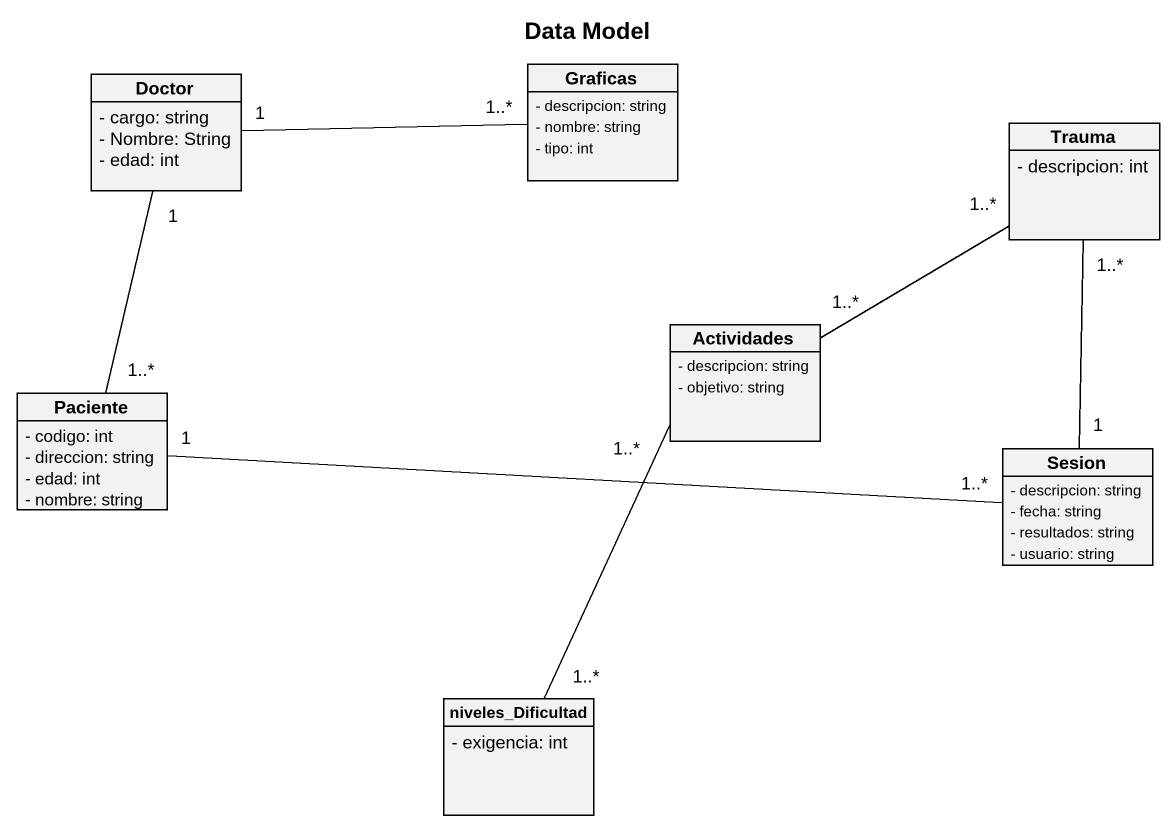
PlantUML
@startuml
title Data Model
hide circle
hide empty members
skinparam classAttributeIconSize 0
class Doctor {
  - cargo: string
  - Nombre: String
  - edad: int
}
class Graficas {
  - descripcion: string
  - nombre: string
  - tipo: int
}
class Trauma {
  - descripcion: int
}
class Paciente {
  - codigo: int
  - direccion: string
  - edad: int
  - nombre: string
}
class Actividades {
  - descripcion: string
  - objetivo: string
}
class Sesion {
  - descripcion: string
  - fecha: string
  - resultados: string
  - usuario: string
}
class niveles_Dificultad {
  - exigencia: int
}
Doctor "1" -right- "1..*" Graficas
Doctor "1" -- "1..*" Paciente
Trauma "1..*" -left- "1..*" Actividades
Paciente "1" -right- "1..*" Sesion
Actividades "1..*" -- "1..*" niveles_Dificultad
Sesion "1" -up- "1..*" Trauma
@enduml
